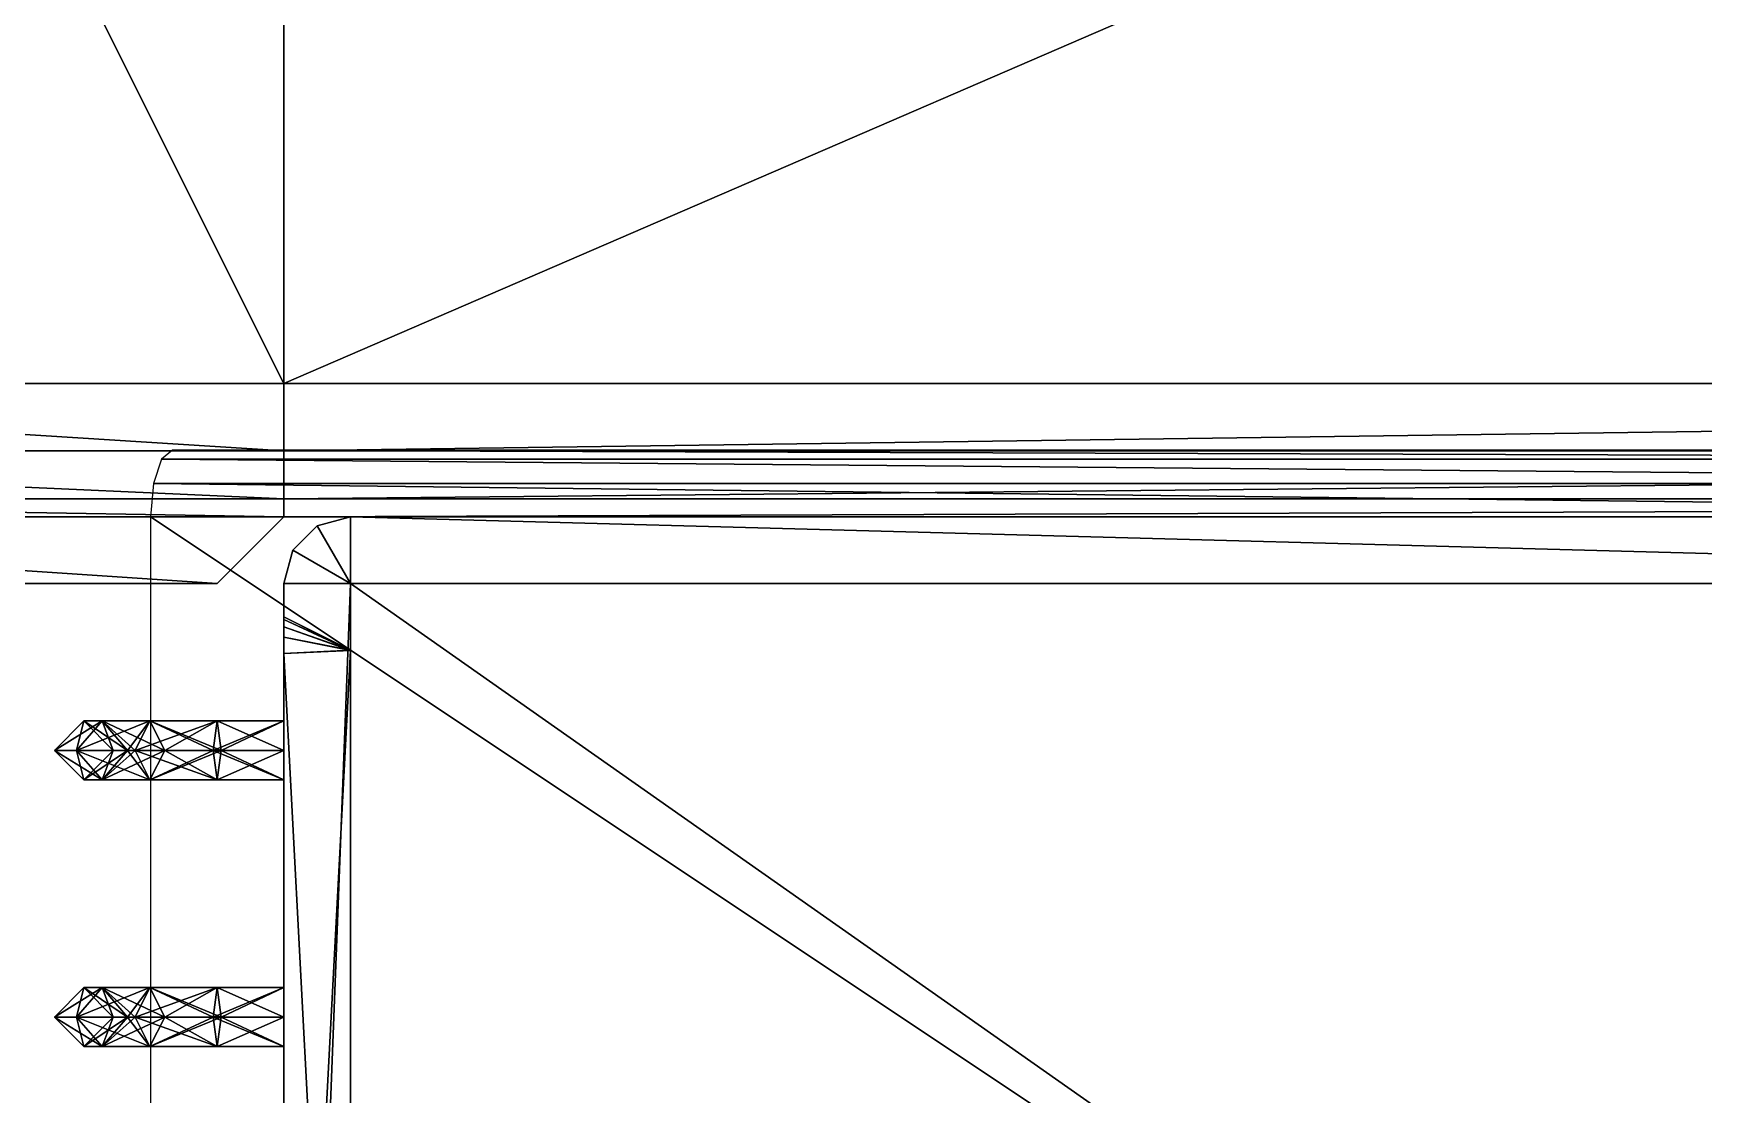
# Model space of a CAD drawing. Extents: x -226 to 261, y -163 to 113.
# Drawn here: x -39.4 to 23.2, y -91.7 to -51.9 of the extents above; entities that cross this region are included whole.
import ezdxf

# ---------------------------------------------------------------- set-up
doc = ezdxf.new("R2010")
doc.units = 0
doc.header["$MEASUREMENT"] = 0
doc.layers.get('0').update_dxf_attribs({"linetype": 'CONTINUOUS'})

msp = doc.modelspace()

# ---------------------------------------------------------------- linework, layer by layer
for points in [[(-29.9999, 20, -100), (-30, -70, -100), (-70, -70, -97.48)], [(-29.9999, 20, -100), (-70, -70, -97.48), (-70, 20, -97.48)], [(-29.9999, -65, -5), (-29.9999, 15, -5), (-70, 15, -5)], [(-29.9999, -65, -5), (-70, 15, -5), (-70, -65, -5)], [(155, 15, -5), (-30, 15, -5), (-30, -65, -5)], [(155, -65, -5), (155, 15, -5), (-30, -65, -5)], [(-29.9999, -67.5225, -5.6832), (-29.9999, -65, -5), (-70, -65, -5)], [(-29.9999, -67.5225, -5.6832), (-70, -65, -5), (-70, -67.5225, -5.6832)], [(155, -65, -5), (-30, -65, -5), (-29.9999, -67.5225, -5.6832)], [(155, -67.5225, -5.6832), (155, -65, -5), (-29.9999, -67.5225, -5.6832)], [(-29.9999, -69.3168, -7.4775), (-29.9999, -67.5225, -5.6832), (-70, -67.5225, -5.6832)], [(-29.9999, -69.3168, -7.4775), (-70, -67.5225, -5.6832), (-70, -69.3168, -7.4775)], [(-34.1667, -67.5, 12.5), (-34.5833, -67.8349, 13.75), (69.5833, -67.8349, 13.75)], [(-34.1667, -67.5, 12.5), (69.5833, -67.8349, 13.75), (69.1667, -67.5, 12.5)], [(-32.5, -67.5, 7.5), (-34.1667, -67.5, 12.5), (69.1667, -67.5, 12.5)], [(-32.5, -67.5, 7.5), (69.1667, -67.5, 12.5), (67.5, -67.5, 7.5)], [(155, -67.5225, -5.6832), (-29.9999, -67.5225, -5.6832), (-29.9999, -69.3168, -7.4775)], [(155, -69.3168, -7.4775), (155, -67.5225, -5.6832), (-29.9999, -69.3168, -7.4775)], [(-34.5833, -67.8349, 13.75), (-34.8884, -68.75, 14.6651), (69.8884, -68.75, 14.6651)], [(-34.5833, -67.8349, 13.75), (69.8884, -68.75, 14.6651), (69.5833, -67.8349, 13.75)], [(-34.8884, -68.75, 14.6651), (-35, -70, 15), (70, -70, 15)], [(-34.8884, -68.75, 14.6651), (70, -70, 15), (69.8884, -68.75, 14.6651)], [(-29.9999, -70, -10), (-29.9999, -69.3168, -7.4775), (-70, -69.3168, -7.4775)], [(-29.9999, -70, -10), (-70, -69.3168, -7.4775), (-70, -70, -10)], [(155, -69.3168, -7.4775), (-29.9999, -69.3168, -7.4775), (-29.9999, -70, -10)], [(155, -70, -10), (155, -69.3168, -7.4775), (-29.9999, -70, -10)], [(-30, -70, -100), (-29.9999, -70, -82.5), (-70, -70, -82.5)], [(-30, -70, -100), (-70, -70, -82.5), (-70, -70, -97.48)], [(-32.4999, -72.5, -65), (-29.9999, -70, -55), (-70, -70, -55)], [(-32.4999, -72.5, -65), (-70, -70, -55), (-67.5, -72.5, -65)], [(-29.9999, -70, -55), (-29.9999, -70, -42.5), (-70, -70, -42.5)], [(-29.9999, -70, -55), (-70, -70, -42.5), (-70, -70, -55)], [(-32.4999, -72.5, -20), (-29.9999, -70, -10), (-70, -70, -10)], [(-32.4999, -72.5, -20), (-70, -70, -10), (-67.5, -72.5, -20)], [(-35, -70, 15), (-35, -140, 15), (70, -140, 15)], [(70, -140, 15), (70, -70, 15), (-35, -70, 15)], [(-32.4999, -72.5, -85), (-29.9999, -70, -82.5), (-32.4999, -72.5, -65)], [(-29.9999, -70, -82.5), (-29.9999, -70, -55), (-32.4999, -72.5, -65)], [(-32.4999, -72.5, -45), (-29.9999, -70, -42.5), (-32.4999, -72.5, -20)], [(-29.9999, -70, -42.5), (-29.9999, -70, -10), (-32.4999, -72.5, -20)], [(75.0001, -70, -20), (155, -70, -10), (-29.9999, -70, -10)], [(73.7388, -70, -20.3416), (75.0001, -70, -20), (-29.9999, -70, -10)], [(72.8417, -70, -21.2387), (73.7388, -70, -20.3416), (-29.9999, -70, -10)], [(72.5001, -70, -22.5), (72.8417, -70, -21.2387), (-29.9999, -70, -10)], [(72.5001, -70, -67.5), (72.5001, -70, -22.5), (-29.9999, -70, -10)], [(72.5001, -70, -67.5), (-29.9999, -70, -10), (-29.9999, -70, -100)], [(72.8417, -70, -68.7612), (72.5001, -70, -67.5), (-29.9999, -70, -100)], [(73.7388, -70, -69.6584), (72.8417, -70, -68.7612), (-29.9999, -70, -100)], [(75.0001, -70, -70), (73.7388, -70, -69.6584), (-29.9999, -70, -100)], [(155, -70, -100), (75.0001, -70, -70), (-29.9999, -70, -100)], [(-27.5, -70, -95), (-28.75, -70.3349, -95), (-28.75, -70.3349, 15)], [(-27.5, -70, -95), (-28.75, -70.3349, 15), (-27.5, -70, 15)], [(-27.5, -72.5, -97.5), (-28.75, -70.3349, -95), (-27.5, -70, -95)], [(65, -70, -95), (-27.5, -70, -95), (-27.5, -70, 15)], [(65, -70, -95), (-27.5, -70, 15), (65, -70, 15)], [(65, -72.5, -97.5), (-27.5, -72.5, -97.5), (-27.5, -70, -95)], [(-27.5, -70, -95), (65, -70, -95), (65, -72.5, -97.5)], [(-28.75, -70.3349, -95), (-29.6651, -71.25, -95), (-29.6651, -71.25, 15)], [(-28.75, -70.3349, -95), (-29.6651, -71.25, 15), (-28.75, -70.3349, 15)], [(-27.5, -72.5, -97.5), (-29.6651, -71.25, -95), (-28.75, -70.3349, -95)], [(-29.6651, -71.25, -95), (-30, -72.5, -95), (-30, -72.5, 15)], [(-29.6651, -71.25, -95), (-30, -72.5, 15), (-29.6651, -71.25, 15)], [(-27.5, -72.5, -97.5), (-30, -72.5, -95), (-29.6651, -71.25, -95)], [(-32.4999, -72.5, -85), (-32.4999, -72.5, -65), (-67.5, -72.5, -65)], [(-32.4999, -72.5, -85), (-67.5, -72.5, -65), (-67.5, -72.5, -85)], [(-32.4999, -72.5, -45), (-32.4999, -72.5, -20), (-67.5, -72.5, -20)], [(-32.4999, -72.5, -45), (-67.5, -72.5, -20), (-67.5, -72.5, -45)], [(-30, -72.5, 5), (-30, -73.7438, 4.8755), (-30, -73.8497, 5.4899)], [(-30, -72.5, 5), (-30, -73.8497, 5.4899), (-30, -72.6966, 5.9726)], [(-30, -72.6966, -30.9726), (-30, -73.7438, -29.8755), (-30, -72.5, -30)], [(-30, -72.5, -30), (-30, -73.7438, -29.8755), (-30, -73.7438, 4.8755)], [(-30, -72.5, -30), (-30, -73.7438, 4.8755), (-30, -72.5, 5)], [(-30, -125, -95), (-30, -122.5, -32.5), (-30, -72.5, -95)], [(-30, -72.5, -95), (-30, -122.5, -32.5), (-30, -75, -32.5)], [(-30, -72.5, -95), (-30, -75, -32.5), (-30, -74.0274, -32.3034)], [(-30, -72.5, -95), (-30, -74.0274, -32.3034), (-30, -73.2327, -31.7673)], [(-30, -72.5, -95), (-30, -73.2327, -31.7673), (-30, -72.6966, -30.9726)], [(-30, -72.5, -95), (-30, -72.6966, -30.9726), (-30, -72.5, -30)], [(-30, -125, 15), (-30, -72.5, 15), (-30, -75, 7.5)], [(-30, -72.5, 15), (-30, -74.0274, 7.3034), (-30, -75, 7.5)], [(-30, -72.5, 15), (-30, -73.2327, 6.7673), (-30, -74.0274, 7.3034)], [(-30, -72.5, 15), (-30, -72.6966, 5.9726), (-30, -73.2327, 6.7673)], [(-30, -72.5, 15), (-30, -72.5, 5), (-30, -72.6966, 5.9726)], [(-30, -137.5, -95), (-30, -72.5, -95), (-27.5, -72.5, -97.5)], [(-27.5, -72.5, -97.5), (-27.5, -137.5, -97.5), (-30, -137.5, -95)], [(-27.5, -72.5, -97.5), (65, -72.5, -97.5), (65, -137.5, -97.5)], [(65, -137.5, -97.5), (-27.5, -137.5, -97.5), (-27.5, -72.5, -97.5)], [(-30, -72.6966, 5.9726), (-30, -73.8497, 5.4899), (-30, -74.1166, 5.8834)], [(-30, -72.6966, 5.9726), (-30, -74.1166, 5.8834), (-30, -73.2327, 6.7673)], [(-30, -73.2327, -31.7673), (-30, -73.8497, -30.4899), (-30, -72.6966, -30.9726)], [(-30, -72.6966, -30.9726), (-30, -73.8497, -30.4899), (-30, -73.7438, -29.8755)], [(-30, -73.2327, 6.7673), (-30, -74.1166, 5.8834), (-30, -74.5101, 6.1503)], [(-30, -73.2327, 6.7673), (-30, -74.5101, 6.1503), (-30, -74.0274, 7.3034)], [(-30, -74.0274, -32.3034), (-30, -74.1166, -30.8834), (-30, -73.2327, -31.7673)], [(-30, -73.2327, -31.7673), (-30, -74.1166, -30.8834), (-30, -73.8497, -30.4899)], [(-30, -73.7438, 4.8755), (-27.5, -74.9928, 4.9973), (-30, -73.8497, 5.4899)], [(-30, -73.8497, -30.4899), (-27.5, -75.0027, -30.0072), (-30, -73.7438, -29.8755)], [(-30, -73.7438, -29.8755), (-27.5, -75.0027, -30.0072), (-27.5, -74.9928, 4.9973)], [(-30, -73.7438, -29.8755), (-27.5, -74.9928, 4.9973), (-30, -73.7438, 4.8755)], [(-30, -73.8497, 5.4899), (-27.5, -74.9928, 4.9973), (-30, -74.1166, 5.8834)], [(-30, -74.1166, -30.8834), (-27.5, -75.0027, -30.0072), (-30, -73.8497, -30.4899)], [(-30, -74.0274, 7.3034), (-30, -74.5101, 6.1503), (-30, -75.1245, 6.2562)], [(-30, -74.0274, 7.3034), (-30, -75.1245, 6.2562), (-30, -75, 7.5)], [(-30, -75, -32.5), (-30, -74.5101, -31.1503), (-30, -74.0274, -32.3034)], [(-30, -74.0274, -32.3034), (-30, -74.5101, -31.1503), (-30, -74.1166, -30.8834)], [(-30, -74.1166, 5.8834), (-27.5, -74.9928, 4.9973), (-30, -74.5101, 6.1503)], [(-30, -74.5101, -31.1503), (-27.5, -75.0027, -30.0072), (-30, -74.1166, -30.8834)], [(-30, -74.5101, 6.1503), (-27.5, -74.9928, 4.9973), (-30, -75.1245, 6.2562)], [(-30, -75, -32.5), (-30, -75.1245, -31.2562), (-30, -74.5101, -31.1503)], [(-30, -75.1245, -31.2562), (-27.5, -75.0027, -30.0072), (-30, -74.5101, -31.1503)], [(-30, -75.1245, 6.2562), (-27.5, -74.9928, 4.9973), (-27.5, -122.5, 4.9995)], [(-30, -75, 7.5), (-30, -75.1245, 6.2562), (-30, -122.376, 6.2562)], [(-30, -75, 7.5), (-30, -122.376, 6.2562), (-30, -122.5, 7.5)], [(-30, -122.5, -32.5), (-30, -75.1245, -31.2562), (-30, -75, -32.5)], [(-30, -125, 15), (-30, -75, 7.5), (-30, -122.5, 7.5)], [(-30, -122.376, -31.2562), (-27.5, -122.5, -29.9995), (-27.5, -75.0027, -30.0072)], [(-30, -122.376, -31.2562), (-27.5, -75.0027, -30.0072), (-30, -75.1245, -31.2562)], [(-27.5, -75.0027, -30.0072), (-27.5, -122.5, 4.9995), (-27.5, -74.9928, 4.9973)], [(-27.5, -75.0027, -30.0072), (-27.5, -122.5, -29.9995), (-27.5, -122.5, 4.9995)], [(-30, -75.1245, 6.2562), (-27.5, -122.5, 4.9995), (-30, -122.376, 6.2562)], [(-30, -122.5, -32.5), (-30, -122.376, -31.2562), (-30, -75.1245, -31.2562)], [(-51.111, -78.71, -80.523), (-48.2338, -77.6628, -62.7337), (-34.553, -115.251, -62.7337)], [(-48.2338, -77.6628, -62.7337), (-49.7813, -78.226, -44.758), (-36.1005, -115.814, -44.758)], [(-49.7813, -78.226, -44.758), (-41.9671, -117.949, -27.8211), (-36.1005, -115.814, -44.758)], [(-48.2338, -77.6628, -62.7337), (-36.1005, -115.814, -44.758), (-34.553, -115.251, -62.7337)], [(-37.7702, -78.75, 6.8246), (-37.4939, -77.6421, 3.7492), (-38.5921, -78.75, 3.8953)], [(-38.5921, -78.75, 3.8953), (-37.4939, -77.6421, 3.7492), (-37.4939, -77.6421, -28.7492)], [(-38.5921, -78.75, 3.8953), (-37.4939, -77.6421, -28.7492), (-38.5921, -78.75, -28.8953)], [(-38.5921, -78.75, -28.8953), (-37.4939, -77.6421, -28.7492), (-36.8114, -77.6421, -31.2694)], [(-38.5921, -78.75, -28.8953), (-36.8114, -77.6421, -31.2694), (-37.7701, -78.75, -31.8246)], [(-35.5746, -78.75, 9.0201), (-36.8114, -77.6421, 6.2694), (-37.7702, -78.75, 6.8246)], [(-37.7702, -78.75, 6.8246), (-36.8114, -77.6421, 6.2694), (-37.4939, -77.6421, 3.7492)], [(-37.7701, -78.75, -31.8246), (-36.8114, -77.6421, -31.2694), (-35.0194, -77.6421, -33.0614)], [(-37.7701, -78.75, -31.8246), (-35.0194, -77.6421, -33.0614), (-35.5746, -78.75, -34.0202)], [(-36.8114, -77.6421, 6.2694), (-36.3956, -78.75, 3.6031), (-37.4939, -77.6421, 3.7492)], [(-37.4939, -77.6421, 3.7492), (-36.3956, -78.75, 3.6031), (-36.3956, -78.75, -28.6031)], [(-37.4939, -77.6421, 3.7492), (-36.3956, -78.75, -28.6031), (-37.4939, -77.6421, -28.7492)], [(-37.4939, -77.6421, -28.7492), (-36.3956, -78.75, -28.6031), (-35.8527, -78.75, -30.7141)], [(-37.4939, -77.6421, -28.7492), (-35.8527, -78.75, -30.7141), (-36.8114, -77.6421, -31.2694)], [(-35.5746, -78.75, 9.0201), (-35.0194, -77.6421, 8.0614), (-36.8114, -77.6421, 6.2694)], [(-35.0194, -77.6421, 8.0614), (-35.8527, -78.75, 5.7141), (-36.8114, -77.6421, 6.2694)], [(-36.8114, -77.6421, 6.2694), (-35.8527, -78.75, 5.7141), (-36.3956, -78.75, 3.6031)], [(-36.8114, -77.6421, -31.2694), (-35.8527, -78.75, -30.7141), (-34.4641, -78.75, -32.1027)], [(-36.8114, -77.6421, -31.2694), (-34.4641, -78.75, -32.1027), (-35.0194, -77.6421, -33.0614)], [(-35.0194, -77.6421, 8.0614), (-34.4641, -78.75, 7.1027), (-35.8527, -78.75, 5.7141)], [(-32.6453, -78.75, 9.8421), (-35.0194, -77.6421, 8.0614), (-35.5746, -78.75, 9.0201)], [(-35.5746, -78.75, -34.0202), (-35.0194, -77.6421, -33.0614), (-32.4992, -77.6421, -33.7439)], [(-35.5746, -78.75, -34.0202), (-32.4992, -77.6421, -33.7439), (-32.6453, -78.75, -34.8421)], [(-32.6453, -78.75, 9.8421), (-32.4992, -77.6421, 8.7439), (-35.0194, -77.6421, 8.0614)], [(-32.4992, -77.6421, 8.7439), (-34.4641, -78.75, 7.1027), (-35.0194, -77.6421, 8.0614)], [(-35.0194, -77.6421, -33.0614), (-34.4641, -78.75, -32.1027), (-32.3531, -78.75, -32.6456)], [(-35.0194, -77.6421, -33.0614), (-32.3531, -78.75, -32.6456), (-32.4992, -77.6421, -33.7439)], [(-32.4992, -77.6421, 8.7439), (-32.3531, -78.75, 7.6457), (-34.4641, -78.75, 7.1027)], [(-30, -78.75, 9.8517), (-32.4992, -77.6421, 8.7439), (-32.6453, -78.75, 9.8421)], [(-32.6453, -78.75, -34.8421), (-32.4992, -77.6421, -33.7439), (-30, -77.6421, -33.7438)], [(-32.6453, -78.75, -34.8421), (-30, -77.6421, -33.7438), (-30, -78.75, -34.8517)], [(-30, -78.75, 9.8517), (-30, -77.6421, 8.7438), (-32.4992, -77.6421, 8.7439)], [(-30, -77.6421, 8.7438), (-32.3531, -78.75, 7.6457), (-32.4992, -77.6421, 8.7439)], [(-32.4992, -77.6421, -33.7439), (-32.3531, -78.75, -32.6456), (-30, -78.75, -32.6359)], [(-32.4992, -77.6421, -33.7439), (-30, -78.75, -32.6359), (-30, -77.6421, -33.7438)], [(-30, -77.6421, 8.7438), (-30, -78.75, 7.6359), (-32.3531, -78.75, 7.6457)], [(-58.2167, -81.2963, -96.9137), (-51.111, -78.71, -80.523), (-37.4302, -116.298, -80.523)], [(-51.111, -78.71, -80.523), (-34.553, -115.251, -62.7337), (-37.4302, -116.298, -80.523)], [(-36.8114, -79.8579, 6.2694), (-37.7702, -78.75, 6.8246), (-38.5921, -78.75, 3.8953)], [(-36.8114, -79.8579, 6.2694), (-38.5921, -78.75, 3.8953), (-37.4939, -79.8579, 3.7492)], [(-37.4939, -79.8579, 3.7492), (-38.5921, -78.75, 3.8953), (-38.5921, -78.75, -28.8953)], [(-37.4939, -79.8579, 3.7492), (-38.5921, -78.75, -28.8953), (-37.4939, -79.8579, -28.7492)], [(-37.4939, -79.8579, -28.7492), (-38.5921, -78.75, -28.8953), (-37.7701, -78.75, -31.8246)], [(-35.0194, -79.8579, 8.0614), (-35.5746, -78.75, 9.0201), (-37.7702, -78.75, 6.8246)], [(-35.0194, -79.8579, 8.0614), (-37.7702, -78.75, 6.8246), (-36.8114, -79.8579, 6.2694)], [(-37.4939, -79.8579, -28.7492), (-37.7701, -78.75, -31.8246), (-36.8114, -79.8579, -31.2694)], [(-36.8114, -79.8579, -31.2694), (-37.7701, -78.75, -31.8246), (-35.5746, -78.75, -34.0202)], [(-35.8527, -78.75, 5.7141), (-36.8114, -79.8579, 6.2694), (-37.4939, -79.8579, 3.7492)], [(-35.8527, -78.75, 5.7141), (-37.4939, -79.8579, 3.7492), (-36.3956, -78.75, 3.6031)], [(-36.3956, -78.75, 3.6031), (-37.4939, -79.8579, 3.7492), (-37.4939, -79.8579, -28.7492)], [(-36.3956, -78.75, 3.6031), (-37.4939, -79.8579, -28.7492), (-36.3956, -78.75, -28.6031)], [(-36.3956, -78.75, -28.6031), (-37.4939, -79.8579, -28.7492), (-36.8114, -79.8579, -31.2694)], [(-34.4641, -78.75, 7.1027), (-35.0194, -79.8579, 8.0614), (-36.8114, -79.8579, 6.2694)], [(-34.4641, -78.75, 7.1027), (-36.8114, -79.8579, 6.2694), (-35.8527, -78.75, 5.7141)], [(-36.3956, -78.75, -28.6031), (-36.8114, -79.8579, -31.2694), (-35.8527, -78.75, -30.7141)], [(-36.8114, -79.8579, -31.2694), (-35.5746, -78.75, -34.0202), (-35.0194, -79.8579, -33.0614)], [(-35.8527, -78.75, -30.7141), (-36.8114, -79.8579, -31.2694), (-35.0194, -79.8579, -33.0614)], [(-35.8527, -78.75, -30.7141), (-35.0194, -79.8579, -33.0614), (-34.4641, -78.75, -32.1027)], [(-32.4992, -79.8579, 8.7439), (-32.6453, -78.75, 9.8421), (-35.5746, -78.75, 9.0201)], [(-32.4992, -79.8579, 8.7439), (-35.5746, -78.75, 9.0201), (-35.0194, -79.8579, 8.0614)], [(-35.0194, -79.8579, -33.0614), (-35.5746, -78.75, -34.0202), (-32.6453, -78.75, -34.8421)], [(-32.3531, -78.75, 7.6457), (-32.4992, -79.8579, 8.7439), (-35.0194, -79.8579, 8.0614)], [(-32.3531, -78.75, 7.6457), (-35.0194, -79.8579, 8.0614), (-34.4641, -78.75, 7.1027)], [(-35.0194, -79.8579, -33.0614), (-32.6453, -78.75, -34.8421), (-32.4992, -79.8579, -33.7439)], [(-34.4641, -78.75, -32.1027), (-35.0194, -79.8579, -33.0614), (-32.4992, -79.8579, -33.7439)], [(-34.4641, -78.75, -32.1027), (-32.4992, -79.8579, -33.7439), (-32.3531, -78.75, -32.6456)], [(-30, -79.8579, 8.7438), (-30, -78.75, 9.8517), (-32.6453, -78.75, 9.8421)], [(-30, -79.8579, 8.7438), (-32.6453, -78.75, 9.8421), (-32.4992, -79.8579, 8.7439)], [(-32.4992, -79.8579, -33.7439), (-32.6453, -78.75, -34.8421), (-30, -78.75, -34.8517)], [(-30, -78.75, 7.6359), (-30, -79.8579, 8.7438), (-32.4992, -79.8579, 8.7439)], [(-30, -78.75, 7.6359), (-32.4992, -79.8579, 8.7439), (-32.3531, -78.75, 7.6457)], [(-32.4992, -79.8579, -33.7439), (-30, -78.75, -34.8517), (-30, -79.8579, -33.7438)], [(-32.3531, -78.75, -32.6456), (-32.4992, -79.8579, -33.7439), (-30, -79.8579, -33.7438)], [(-32.3531, -78.75, -32.6456), (-30, -79.8579, -33.7438), (-30, -78.75, -32.6359)], [(-58.2167, -81.2963, -96.9137), (-37.4302, -116.298, -80.523), (-44.5359, -118.884, -96.9137)], [(-37.7702, -88.75, 6.8246), (-37.4939, -87.6421, 3.7492), (-38.5921, -88.75, 3.8953)], [(-38.5921, -88.75, 3.8953), (-37.4939, -87.6421, 3.7492), (-37.4939, -87.6421, -28.7492)], [(-38.5921, -88.75, 3.8953), (-37.4939, -87.6421, -28.7492), (-38.5921, -88.75, -28.8953)], [(-38.5921, -88.75, -28.8953), (-37.4939, -87.6421, -28.7492), (-36.8114, -87.6421, -31.2694)], [(-38.5921, -88.75, -28.8953), (-36.8114, -87.6421, -31.2694), (-37.7701, -88.75, -31.8246)], [(-35.5746, -88.75, 9.0201), (-36.8114, -87.6421, 6.2694), (-37.7702, -88.75, 6.8246)], [(-37.7702, -88.75, 6.8246), (-36.8114, -87.6421, 6.2694), (-37.4939, -87.6421, 3.7492)], [(-37.7701, -88.75, -31.8246), (-36.8114, -87.6421, -31.2694), (-35.0194, -87.6421, -33.0614)], [(-37.7701, -88.75, -31.8246), (-35.0194, -87.6421, -33.0614), (-35.5746, -88.75, -34.0202)], [(-36.8114, -87.6421, 6.2694), (-36.3956, -88.75, 3.6031), (-37.4939, -87.6421, 3.7492)], [(-37.4939, -87.6421, 3.7492), (-36.3956, -88.75, 3.6031), (-36.3956, -88.75, -28.6031)], [(-37.4939, -87.6421, 3.7492), (-36.3956, -88.75, -28.6031), (-37.4939, -87.6421, -28.7492)], [(-37.4939, -87.6421, -28.7492), (-36.3956, -88.75, -28.6031), (-35.8527, -88.75, -30.7141)], [(-37.4939, -87.6421, -28.7492), (-35.8527, -88.75, -30.7141), (-36.8114, -87.6421, -31.2694)], [(-35.5746, -88.75, 9.0201), (-35.0194, -87.6421, 8.0614), (-36.8114, -87.6421, 6.2694)], [(-35.0194, -87.6421, 8.0614), (-35.8527, -88.75, 5.7141), (-36.8114, -87.6421, 6.2694)], [(-36.8114, -87.6421, 6.2694), (-35.8527, -88.75, 5.7141), (-36.3956, -88.75, 3.6031)], [(-36.8114, -87.6421, -31.2694), (-35.8527, -88.75, -30.7141), (-34.4641, -88.75, -32.1027)], [(-36.8114, -87.6421, -31.2694), (-34.4641, -88.75, -32.1027), (-35.0194, -87.6421, -33.0614)], [(-35.0194, -87.6421, 8.0614), (-34.4641, -88.75, 7.1027), (-35.8527, -88.75, 5.7141)], [(-32.6453, -88.75, 9.8421), (-35.0194, -87.6421, 8.0614), (-35.5746, -88.75, 9.0201)], [(-35.5746, -88.75, -34.0202), (-35.0194, -87.6421, -33.0614), (-32.4992, -87.6421, -33.7439)], [(-35.5746, -88.75, -34.0202), (-32.4992, -87.6421, -33.7439), (-32.6453, -88.75, -34.8421)], [(-32.6453, -88.75, 9.8421), (-32.4992, -87.6421, 8.7439), (-35.0194, -87.6421, 8.0614)], [(-32.4992, -87.6421, 8.7439), (-34.4641, -88.75, 7.1027), (-35.0194, -87.6421, 8.0614)], [(-35.0194, -87.6421, -33.0614), (-34.4641, -88.75, -32.1027), (-32.3531, -88.75, -32.6456)], [(-35.0194, -87.6421, -33.0614), (-32.3531, -88.75, -32.6456), (-32.4992, -87.6421, -33.7439)], [(-32.4992, -87.6421, 8.7439), (-32.3531, -88.75, 7.6457), (-34.4641, -88.75, 7.1027)], [(-30, -88.75, 9.8517), (-32.4992, -87.6421, 8.7439), (-32.6453, -88.75, 9.8421)], [(-32.6453, -88.75, -34.8421), (-32.4992, -87.6421, -33.7439), (-30, -87.6421, -33.7438)], [(-32.6453, -88.75, -34.8421), (-30, -87.6421, -33.7438), (-30, -88.75, -34.8517)], [(-30, -88.75, 9.8517), (-30, -87.6421, 8.7438), (-32.4992, -87.6421, 8.7439)], [(-30, -87.6421, 8.7438), (-32.3531, -88.75, 7.6457), (-32.4992, -87.6421, 8.7439)], [(-32.4992, -87.6421, -33.7439), (-32.3531, -88.75, -32.6456), (-30, -88.75, -32.6359)], [(-32.4992, -87.6421, -33.7439), (-30, -88.75, -32.6359), (-30, -87.6421, -33.7438)], [(-30, -87.6421, 8.7438), (-30, -88.75, 7.6359), (-32.3531, -88.75, 7.6457)], [(-36.8114, -89.8579, 6.2694), (-37.7702, -88.75, 6.8246), (-38.5921, -88.75, 3.8953)], [(-36.8114, -89.8579, 6.2694), (-38.5921, -88.75, 3.8953), (-37.4939, -89.8579, 3.7492)], [(-37.4939, -89.8579, 3.7492), (-38.5921, -88.75, 3.8953), (-38.5921, -88.75, -28.8953)], [(-37.4939, -89.8579, 3.7492), (-38.5921, -88.75, -28.8953), (-37.4939, -89.8579, -28.7492)], [(-37.4939, -89.8579, -28.7492), (-38.5921, -88.75, -28.8953), (-37.7701, -88.75, -31.8246)], [(-35.0194, -89.8579, 8.0614), (-35.5746, -88.75, 9.0201), (-37.7702, -88.75, 6.8246)], [(-35.0194, -89.8579, 8.0614), (-37.7702, -88.75, 6.8246), (-36.8114, -89.8579, 6.2694)], [(-37.4939, -89.8579, -28.7492), (-37.7701, -88.75, -31.8246), (-36.8114, -89.8579, -31.2694)], [(-36.8114, -89.8579, -31.2694), (-37.7701, -88.75, -31.8246), (-35.5746, -88.75, -34.0202)], [(-35.8527, -88.75, 5.7141), (-36.8114, -89.8579, 6.2694), (-37.4939, -89.8579, 3.7492)], [(-35.8527, -88.75, 5.7141), (-37.4939, -89.8579, 3.7492), (-36.3956, -88.75, 3.6031)], [(-36.3956, -88.75, 3.6031), (-37.4939, -89.8579, 3.7492), (-37.4939, -89.8579, -28.7492)], [(-36.3956, -88.75, 3.6031), (-37.4939, -89.8579, -28.7492), (-36.3956, -88.75, -28.6031)], [(-36.3956, -88.75, -28.6031), (-37.4939, -89.8579, -28.7492), (-36.8114, -89.8579, -31.2694)], [(-34.4641, -88.75, 7.1027), (-35.0194, -89.8579, 8.0614), (-36.8114, -89.8579, 6.2694)], [(-34.4641, -88.75, 7.1027), (-36.8114, -89.8579, 6.2694), (-35.8527, -88.75, 5.7141)], [(-36.3956, -88.75, -28.6031), (-36.8114, -89.8579, -31.2694), (-35.8527, -88.75, -30.7141)], [(-36.8114, -89.8579, -31.2694), (-35.5746, -88.75, -34.0202), (-35.0194, -89.8579, -33.0614)], [(-35.8527, -88.75, -30.7141), (-36.8114, -89.8579, -31.2694), (-35.0194, -89.8579, -33.0614)], [(-35.8527, -88.75, -30.7141), (-35.0194, -89.8579, -33.0614), (-34.4641, -88.75, -32.1027)], [(-32.4992, -89.8579, 8.7439), (-32.6453, -88.75, 9.8421), (-35.5746, -88.75, 9.0201)], [(-32.4992, -89.8579, 8.7439), (-35.5746, -88.75, 9.0201), (-35.0194, -89.8579, 8.0614)], [(-35.0194, -89.8579, -33.0614), (-35.5746, -88.75, -34.0202), (-32.6453, -88.75, -34.8421)], [(-32.3531, -88.75, 7.6457), (-32.4992, -89.8579, 8.7439), (-35.0194, -89.8579, 8.0614)], [(-32.3531, -88.75, 7.6457), (-35.0194, -89.8579, 8.0614), (-34.4641, -88.75, 7.1027)], [(-35.0194, -89.8579, -33.0614), (-32.6453, -88.75, -34.8421), (-32.4992, -89.8579, -33.7439)], [(-34.4641, -88.75, -32.1027), (-35.0194, -89.8579, -33.0614), (-32.4992, -89.8579, -33.7439)], [(-34.4641, -88.75, -32.1027), (-32.4992, -89.8579, -33.7439), (-32.3531, -88.75, -32.6456)], [(-30, -89.8579, 8.7438), (-30, -88.75, 9.8517), (-32.6453, -88.75, 9.8421)], [(-30, -89.8579, 8.7438), (-32.6453, -88.75, 9.8421), (-32.4992, -89.8579, 8.7439)], [(-32.4992, -89.8579, -33.7439), (-32.6453, -88.75, -34.8421), (-30, -88.75, -34.8517)], [(-30, -88.75, 7.6359), (-30, -89.8579, 8.7438), (-32.4992, -89.8579, 8.7439)], [(-30, -88.75, 7.6359), (-32.4992, -89.8579, 8.7439), (-32.3531, -88.75, 7.6457)], [(-32.4992, -89.8579, -33.7439), (-30, -88.75, -34.8517), (-30, -89.8579, -33.7438)], [(-32.3531, -88.75, -32.6456), (-32.4992, -89.8579, -33.7439), (-30, -89.8579, -33.7438)], [(-32.3531, -88.75, -32.6456), (-30, -89.8579, -33.7438), (-30, -88.75, -32.6359)]]:
    msp.add_3dface(points)

doc.saveas('drawing.dxf')
